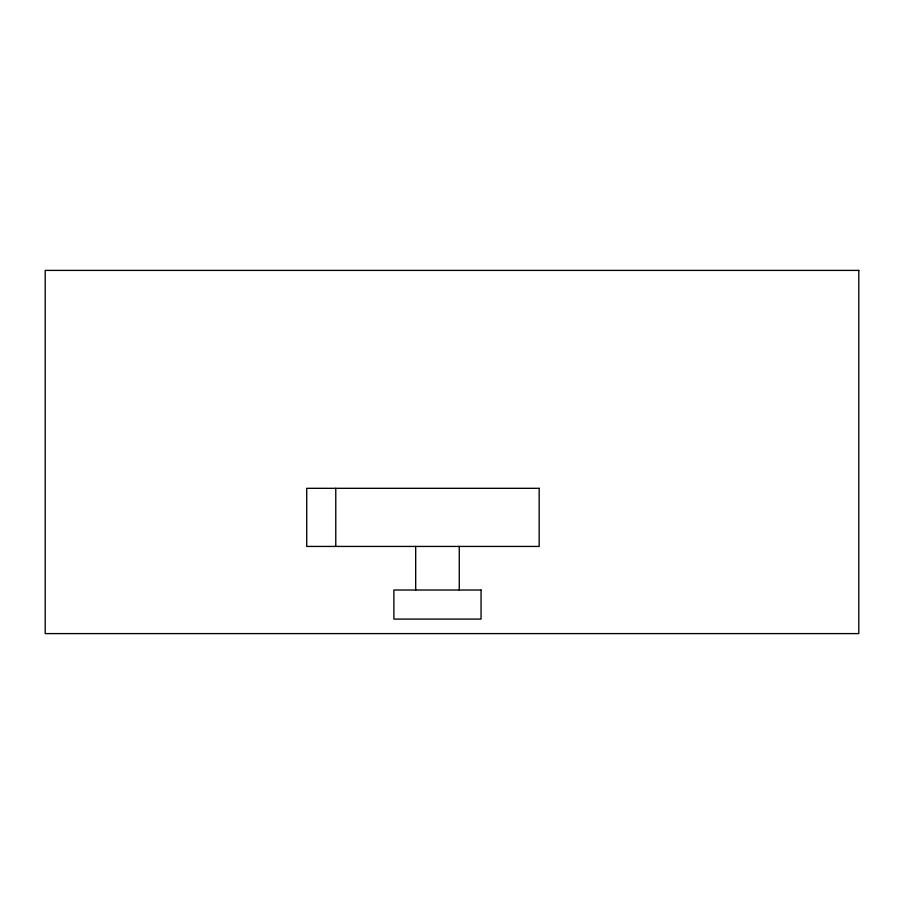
<?xml version="1.0" encoding="UTF-8"?>
<svg xmlns="http://www.w3.org/2000/svg" width="904" height="904" viewBox="0 0 904 904"><rect width="100%" height="100%" fill="white"/><g stroke="black" fill="none" stroke-linecap="round" stroke-linejoin="round"><path stroke-width="1.36" d="M459.266 546.434L459.266 590.018M415.682 546.434L415.682 590.018M335.768 488.318L335.768 546.434M858.8 270.398L45.2 270.398L45.2 633.602L858.8 633.602L858.8 270.398M539.168 488.318L306.716 488.318L306.716 546.434L539.168 546.434L539.168 488.318M481.052 590.018L393.884 590.018L393.884 619.082L481.052 619.082L481.052 590.018"/></g></svg>
